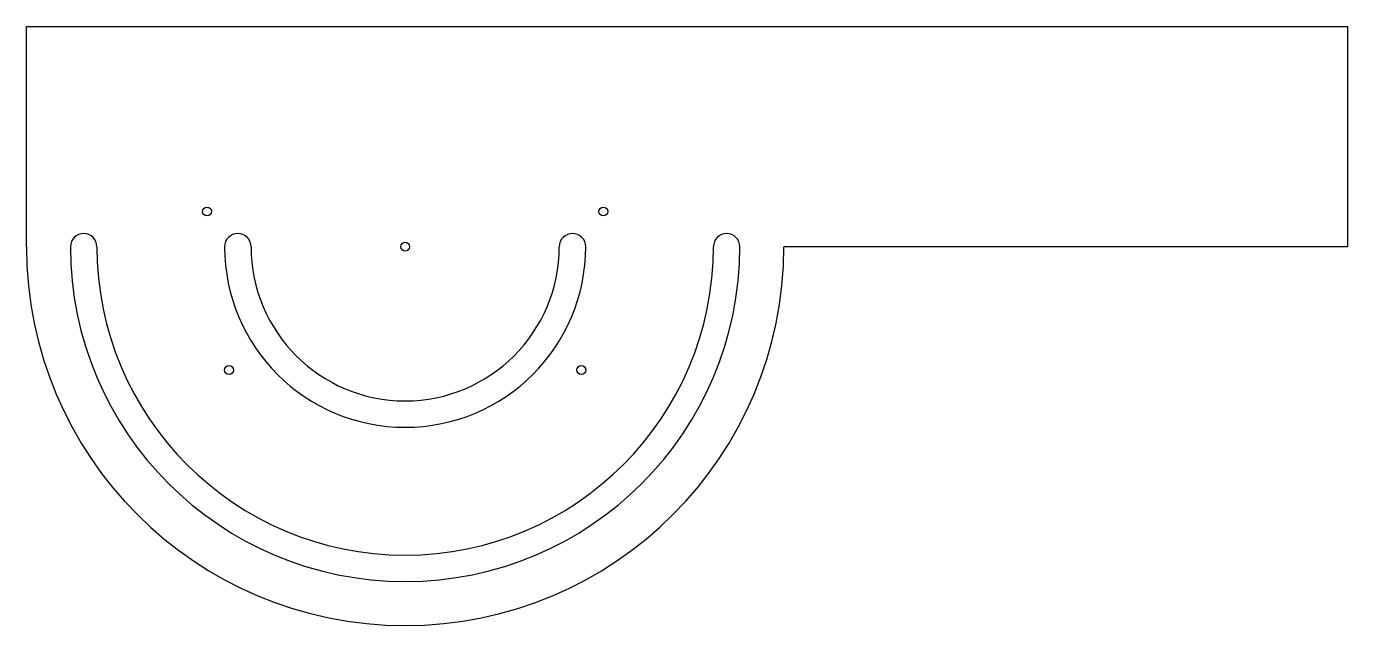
# Model space of a CAD drawing. Header units: millimetres. Extents: x -86 to 214, y -86 to 50.
import ezdxf

# ---------------------------------------------------------------- set-up
doc = ezdxf.new("R2010")
doc.units = ezdxf.units.MM

msp = doc.modelspace()

# ---------------------------------------------------------------- linework, layer by layer
for p, q in [((-86, 0), (-86, 50)), ((-86, 50), (214, 50)), ((214, 50), (214, 0)), ((214, 0), (86, 0))]:
    msp.add_line(p, q)
for centre in [(-45, 8), (45, 8), (0, 0), (-40, -28), (40, -28)]:
    msp.add_circle(centre, 1)
for centre, radius, start, end in [((-73, 0), 3, 0, 180), ((-38, 0), 3, 360, 180), ((38, 0), 3, 360, 180), ((73, 0), 3, 0, 180), ((0, 0), 86, 180, 0), ((0, 0), 76, 180, 0), ((0, 0), 70, 180, 0), ((0, 0), 41, 180, 0), ((0, 0), 35, 180, 0)]:
    msp.add_arc(centre, radius, start, end)

doc.saveas('drawing.dxf')
